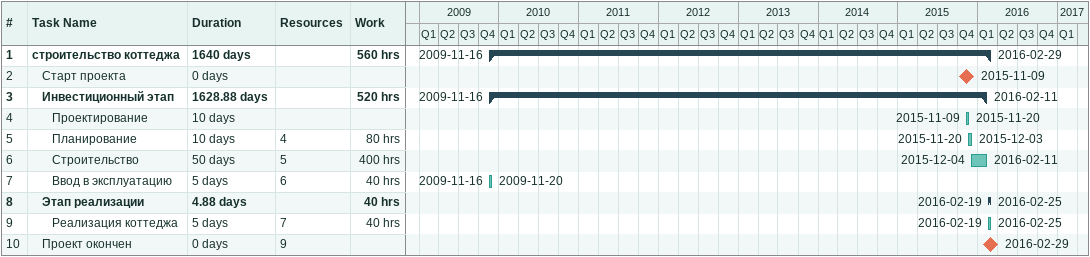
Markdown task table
| ID | Level | Task | Duration | Start | Finish | Resources | Work (h) |
|---|---|---|---|---|---|---|---|
| 1 | 1 | **строительство коттеджа** | 1640d | 2009-11-16 | 2016-02-29 |  | 560 |
| 2 | 2 | Старт проекта | 0d | 2015-11-09 | 2015-11-09 |  |  |
| 3 | 2 | **Инвестиционный этап** | 1628.88d | 2009-11-16 | 2016-02-11 |  | 520 |
| 4 | 3 | Проектирование | 10d | 2015-11-09 | 2015-11-20 |  |  |
| 5 | 3 | Планирование | 10d | 2015-11-20 | 2015-12-03 | 4 | 80 |
| 6 | 3 | Строительство | 50d | 2015-12-04 | 2016-02-11 | 5 | 400 |
| 7 | 3 | Ввод в эксплуатацию | 5d | 2009-11-16 | 2009-11-20 | 6 | 40 |
| 8 | 2 | **Этап реализации** | 4.88d | 2016-02-19 | 2016-02-25 |  | 40 |
| 9 | 3 | Реализация коттеджа | 5d | 2016-02-19 | 2016-02-25 | 7 | 40 |
| 10 | 2 | Проект окончен | 0d | 2016-02-29 | 2016-02-29 | 9 |  |
